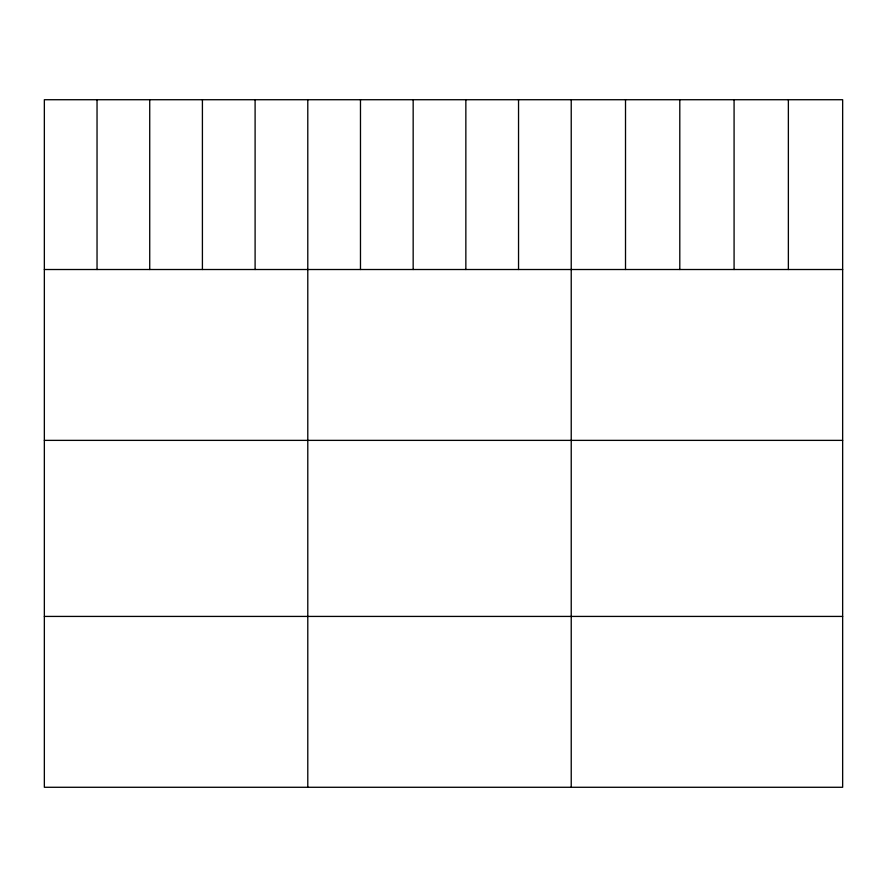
<?xml version="1.0" encoding="UTF-8"?>
<svg xmlns="http://www.w3.org/2000/svg" width="887" height="887" viewBox="0 0 887 887"><rect width="100%" height="100%" fill="white"/><g stroke="black" fill="none" stroke-linecap="round" stroke-linejoin="round"><path stroke-width="1.33" d="M842.65 269.515L842.65 787.279L44.35 787.279L44.35 99.721L842.65 99.721L842.65 269.515L44.35 269.515M44.35 440.373L842.65 440.373M44.35 616.421L842.65 616.421M788.366 99.721L788.366 269.515M734.081 99.721L734.081 269.515M679.797 99.721L679.797 269.515M625.512 99.721L625.512 269.515M571.228 99.721L571.228 787.279M518.54 99.721L518.54 269.515M465.852 99.721L465.852 269.515M413.165 99.721L413.165 269.515M360.477 99.721L360.477 269.515M307.789 99.721L307.789 787.279M255.101 99.721L255.101 269.515M202.413 99.721L202.413 269.515M149.726 99.721L149.726 269.515M97.038 99.721L97.038 269.515"/></g></svg>
